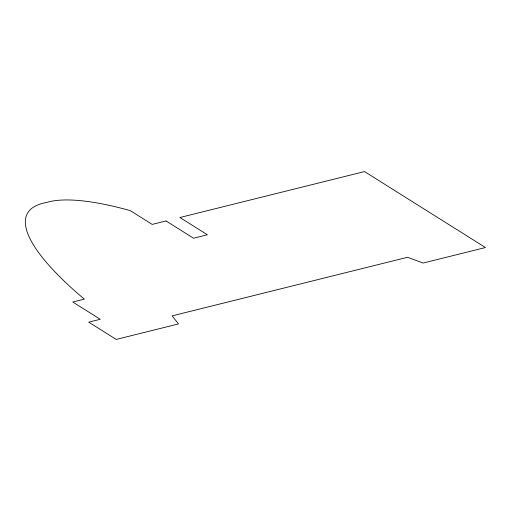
<?xml version="1.0" encoding="UTF-8"?>
<svg xmlns="http://www.w3.org/2000/svg" width="511" height="511" viewBox="0 0 511 511"><rect width="100%" height="100%" fill="white"/><g stroke="black" fill="none" stroke-linecap="round" stroke-linejoin="round"><path stroke-width="0.77" d="M166.062 220.963L152.214 224.406L130.228 210.596A263.088 64.98 28.3 0 0 46.482 202.509A256.113 63.262 28.3 0 0 84.328 299.152L72.786 302.027L100.271 319.292L88.729 322.16L116.214 339.425L178.524 323.923L172.143 315.868L407.535 257.288L423.14 263.05L485.45 247.541L364.528 171.575L179.91 217.514L207.389 234.779L193.548 238.228L166.062 220.963"/></g></svg>
